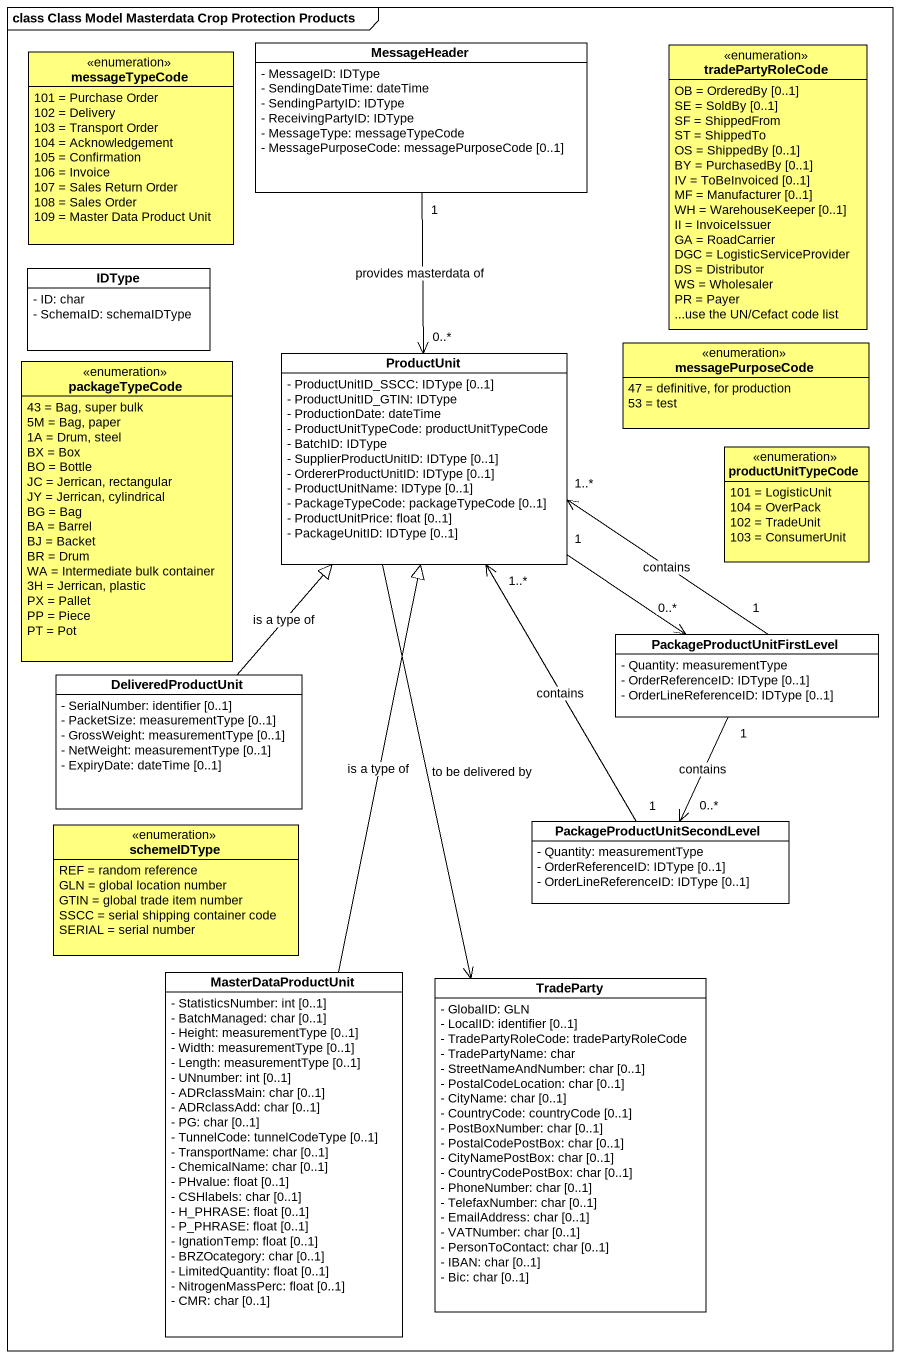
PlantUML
@startuml
mainframe class Class Model Masterdata Crop Protection Products
hide circle
hide empty members
skinparam classAttributeIconSize 0
class MessageHeader {
  - MessageID: IDType
  - SendingDateTime: dateTime
  - SendingPartyID: IDType
  - ReceivingPartyID: IDType
  - MessageType: messageTypeCode
  - MessagePurposeCode: messagePurposeCode [0..1]
}
enum tradePartyRoleCode #FFFF80 {
  OB = OrderedBy [0..1]
  SE = SoldBy [0..1]
  SF = ShippedFrom
  ST = ShippedTo
  OS = ShippedBy [0..1]
  BY = PurchasedBy [0..1]
  IV = ToBeInvoiced [0..1]
  MF = Manufacturer [0..1]
  WH = WarehouseKeeper [0..1]
  II = InvoiceIssuer
  GA = RoadCarrier
  DGC = LogisticServiceProvider
  DS = Distributor
  WS = Wholesaler
  PR = Payer
  ~...use the UN/Cefact code list
}
enum messageTypeCode #FFFF80 {
  101 = Purchase Order
  102 = Delivery
  103 = Transport Order
  104 = Acknowledgement
  105 = Confirmation
  106 = Invoice
  107 = Sales Return Order
  108 = Sales Order
  109 = Master Data Product Unit
}
class IDType {
  - ID: char
  - SchemaID: schemaIDType
}
enum packageTypeCode #FFFF80 {
  43 = Bag, super bulk
  5M = Bag, paper
  1A = Drum, steel
  BX = Box
  BO = Bottle
  JC = Jerrican, rectangular
  JY = Jerrican, cylindrical
  BG = Bag
  BA = Barrel
  BJ = Backet
  BR = Drum
  WA = Intermediate bulk container
  3H = Jerrican, plastic
  PX = Pallet
  PP = Piece
  PT = Pot
}
class ProductUnit {
  - ProductUnitID_SSCC: IDType [0..1]
  - ProductUnitID_GTIN: IDType
  - ProductionDate: dateTime
  - ProductUnitTypeCode: productUnitTypeCode
  - BatchID: IDType
  - SupplierProductUnitID: IDType [0..1]
  - OrdererProductUnitID: IDType [0..1]
  - ProductUnitName: IDType [0..1]
  - PackageTypeCode: packageTypeCode [0..1]
  - ProductUnitPrice: float [0..1]
  - PackageUnitID: IDType [0..1]
}
enum messagePurposeCode #FFFF80 {
  47 = definitive, for production
  53 = test
}
enum productUnitTypeCode #FFFF80 {
  101 = LogisticUnit
  104 = OverPack
  102 = TradeUnit
  103 = ConsumerUnit
}
class DeliveredProductUnit {
  - SerialNumber: identifier [0..1]
  - PacketSize: measurementType [0..1]
  - GrossWeight: measurementType [0..1]
  - NetWeight: measurementType [0..1]
  - ExpiryDate: dateTime [0..1]
}
class PackageProductUnitFirstLevel {
  - Quantity: measurementType
  - OrderReferenceID: IDType [0..1]
  - OrderLineReferenceID: IDType [0..1]
}
enum schemeIDType #FFFF80 {
  REF = random reference
  GLN = global location number
  GTIN = global trade item number
  SSCC = serial shipping container code
  SERIAL = serial number
}
class "PackageProductUnitSecondLevel" as PackageProductUnitSecondLeve {
  - Quantity: measurementType
  - OrderReferenceID: IDType [0..1]
  - OrderLineReferenceID: IDType [0..1]
}
class MasterDataProductUnit {
  - StatisticsNumber: int [0..1]
  - BatchManaged: char [0..1]
  - Height: measurementType [0..1]
  - Width: measurementType [0..1]
  - Length: measurementType [0..1]
  - UNnumber: int [0..1]
  - ADRclassMain: char [0..1]
  - ADRclassAdd: char [0..1]
  - PG: char [0..1]
  - TunnelCode: tunnelCodeType [0..1]
  - TransportName: char [0..1]
  - ChemicalName: char [0..1]
  - PHvalue: float [0..1]
  - CSHlabels: char [0..1]
  - H_PHRASE: float [0..1]
  - P_PHRASE: float [0..1]
  - IgnationTemp: float [0..1]
  - BRZOcategory: char [0..1]
  - LimitedQuantity: float [0..1]
  - NitrogenMassPerc: float [0..1]
  - CMR: char [0..1]
}
class TradeParty {
  - GlobalID: GLN
  - LocalID: identifier [0..1]
  - TradePartyRoleCode: tradePartyRoleCode
  - TradePartyName: char
  - StreetNameAndNumber: char [0..1]
  - PostalCodeLocation: char [0..1]
  - CityName: char [0..1]
  - CountryCode: countryCode [0..1]
  - PostBoxNumber: char [0..1]
  - PostalCodePostBox: char [0..1]
  - CityNamePostBox: char [0..1]
  - CountryCodePostBox: char [0..1]
  - PhoneNumber: char [0..1]
  - TelefaxNumber: char [0..1]
  - EmailAddress: char [0..1]
  - VATNumber: char [0..1]
  - PersonToContact: char [0..1]
  - IBAN: char [0..1]
  - Bic: char [0..1]
}
MessageHeader "1" --> "0..*" ProductUnit : provides masterdata of
ProductUnit "1" --> "0..*" PackageProductUnitFirstLevel
ProductUnit --> TradeParty : to be delivered by
DeliveredProductUnit -up-|> ProductUnit : is a type of
PackageProductUnitFirstLevel "1" -up-> "1..*" ProductUnit : contains
PackageProductUnitFirstLevel "1" --> "0..*" PackageProductUnitSecondLeve : contains
PackageProductUnitSecondLeve "1" -up-> "1..*" ProductUnit : contains
MasterDataProductUnit -up-|> ProductUnit : is a type of
@enduml
